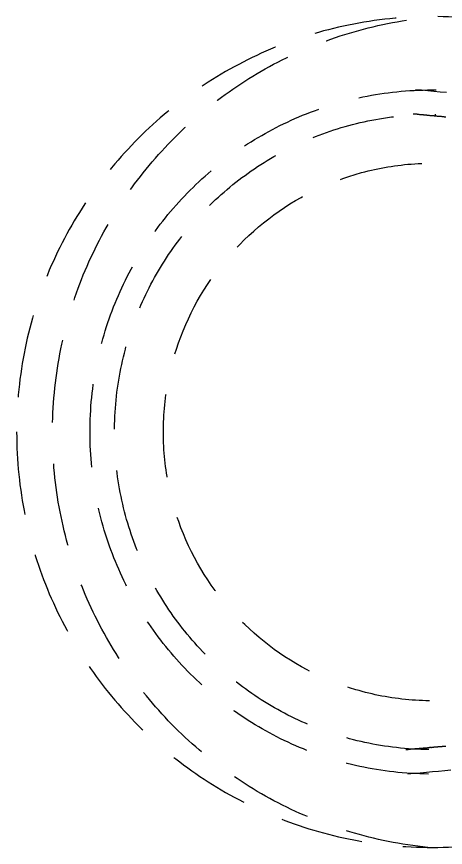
# Model space of a CAD drawing. Extents: x 11477420 to 23072185, y -28506554 to -14238804.
# Drawn here: x 11485356.1 to 11485562.3, y -14321141.2 to -14320741.2 of the extents above; entities that cross this region are included whole.
import ezdxf

# ---------------------------------------------------------------- set-up
doc = ezdxf.new("R2010")
doc.units = 0
doc.header["$LTSCALE"] = 50
doc.header["$MEASUREMENT"] = 0
doc.linetypes.add('DH-HID2', pattern=[1.2, 0.8, -0.4])
doc.layers.get('0').update_dxf_attribs({"linetype": 'CONTINUOUS'})
doc.layers.add('FU-FURM', color=251, linetype='DH-HID2')

# ---------------------------------------------------------------- blocks, each defined once
blk = doc.blocks.new('dmlwk2')
at = {"layer": 'FU-FURM'}
for points in [[(391142.42, 35197.86, 0), (391142.72, 35200.86, 0), (391143.02, 35203.86, 0), (391143.32, 35206.76, 0), (391143.62, 35209.76, 0), (391143.92, 35212.66, 0), (391144.22, 35215.66, 0), (391144.52, 35218.56, 0)], [(391470.62, 35212.76, 0), (391470.82, 35209.76, 0), (391471.12, 35206.76, 0), (391471.32, 35203.86, 0), (391471.62, 35200.86, 0), (391471.82, 35197.86, 0)], [(391154.12, 35196.76, 0), (391154.12, 35196.96, 0), (391154.22, 35197.16, 0), (391154.22, 35197.46, 0), (391154.22, 35197.66, 0), (391154.22, 35197.86, 0), (391154.32, 35198.06, 0), (391154.32, 35198.36, 0), (391154.32, 35198.56, 0), (391154.32, 35198.76, 0), (391154.32, 35198.96, 0), (391154.42, 35199.26, 0), (391154.42, 35199.46, 0), (391154.42, 35199.66, 0), (391154.42, 35199.86, 0), (391154.52, 35200.16, 0), (391154.52, 35200.36, 0), (391154.52, 35200.56, 0), (391154.52, 35200.76, 0), (391154.52, 35201.06, 0), (391154.62, 35201.26, 0), (391154.62, 35201.46, 0), (391154.62, 35201.66, 0), (391154.62, 35201.96, 0), (391154.62, 35202.16, 0), (391154.72, 35202.36, 0), (391154.72, 35202.56, 0), (391154.72, 35202.86, 0), (391154.72, 35203.06, 0), (391154.82, 35203.26, 0), (391154.82, 35203.46, 0), (391154.82, 35203.66, 0), (391154.82, 35203.96, 0), (391154.82, 35204.16, 0), (391154.92, 35204.36, 0), (391154.92, 35204.56, 0), (391154.92, 35204.86, 0), (391154.92, 35205.06, 0), (391155.02, 35205.26, 0), (391155.02, 35205.46, 0), (391155.02, 35205.76, 0), (391155.02, 35205.96, 0), (391155.02, 35206.16, 0), (391155.12, 35206.36, 0), (391155.12, 35206.66, 0), (391155.12, 35206.86, 0), (391155.12, 35207.06, 0), (391155.22, 35207.26, 0), (391155.22, 35207.46, 0), (391155.22, 35207.76, 0), (391155.22, 35207.96, 0), (391155.22, 35208.16, 0), (391155.32, 35208.36, 0), (391155.32, 35208.66, 0), (391155.32, 35208.86, 0), (391155.32, 35209.06, 0), (391155.42, 35209.26, 0), (391155.42, 35209.56, 0), (391155.42, 35209.76, 0), (391155.42, 35209.96, 0), (391155.42, 35210.16, 0), (391155.52, 35210.36, 0), (391155.52, 35210.66, 0), (391155.52, 35210.86, 0), (391155.52, 35211.06, 0), (391155.62, 35211.26, 0), (391155.62, 35211.56, 0), (391155.62, 35211.76, 0), (391155.62, 35211.96, 0), (391155.62, 35212.16, 0), (391155.72, 35212.36, 0), (391155.72, 35212.66, 0), (391155.72, 35212.86, 0), (391155.72, 35213.06, 0), (391155.82, 35213.26, 0), (391155.82, 35213.46, 0), (391155.82, 35213.76, 0), (391155.82, 35213.96, 0), (391155.82, 35214.16, 0), (391155.92, 35214.36, 0), (391155.92, 35214.66, 0), (391155.92, 35214.86, 0), (391155.92, 35215.06, 0), (391156.02, 35215.26, 0), (391156.02, 35215.46, 0), (391156.02, 35215.76, 0), (391156.02, 35215.96, 0)], [(391458.82, 35212.56, 0), (391458.82, 35212.36, 0), (391458.82, 35212.16, 0), (391458.82, 35211.96, 0), (391458.92, 35211.76, 0), (391458.92, 35211.46, 0), (391458.92, 35211.26, 0), (391458.92, 35211.06, 0), (391458.92, 35210.86, 0), (391459.02, 35210.56, 0), (391459.02, 35210.36, 0), (391459.02, 35210.16, 0), (391459.02, 35209.96, 0), (391459.02, 35209.76, 0), (391459.12, 35209.46, 0), (391459.12, 35209.26, 0), (391459.12, 35209.06, 0), (391459.12, 35208.86, 0), (391459.12, 35208.56, 0), (391459.22, 35208.36, 0), (391459.22, 35208.16, 0), (391459.22, 35207.96, 0), (391459.22, 35207.66, 0), (391459.22, 35207.46, 0), (391459.22, 35207.26, 0), (391459.32, 35207.06, 0), (391459.32, 35206.76, 0), (391459.32, 35206.56, 0), (391459.32, 35206.36, 0), (391459.32, 35206.16, 0), (391459.42, 35205.96, 0), (391459.42, 35205.66, 0), (391459.42, 35205.46, 0), (391459.42, 35205.26, 0), (391459.42, 35205.06, 0), (391459.52, 35204.76, 0), (391459.52, 35204.56, 0), (391459.52, 35204.36, 0), (391459.52, 35204.16, 0), (391459.52, 35203.86, 0), (391459.52, 35203.66, 0), (391459.62, 35203.46, 0), (391459.62, 35203.26, 0), (391459.62, 35202.96, 0), (391459.62, 35202.76, 0), (391459.62, 35202.56, 0), (391459.72, 35202.36, 0), (391459.72, 35202.06, 0), (391459.72, 35201.86, 0), (391459.72, 35201.66, 0), (391459.72, 35201.46, 0), (391459.82, 35201.16, 0), (391459.82, 35200.96, 0), (391459.82, 35200.76, 0), (391459.82, 35200.56, 0), (391459.82, 35200.26, 0), (391459.82, 35200.06, 0), (391459.92, 35199.86, 0), (391459.92, 35199.66, 0), (391459.92, 35199.36, 0), (391459.92, 35199.16, 0), (391459.92, 35198.96, 0), (391460.02, 35198.76, 0), (391460.02, 35198.46, 0), (391460.02, 35198.26, 0), (391460.02, 35198.06, 0), (391460.02, 35197.86, 0), (391460.02, 35197.56, 0), (391460.12, 35197.36, 0), (391460.12, 35197.16, 0), (391460.12, 35196.96, 0)]]:
    blk.add_polyline3d(points, dxfattribs=at)
blk.add_circle((391307.15, 35207.88), 200, dxfattribs=at)
for centre, radius, start, end in [((391307.15, 35225.94), 200.81, 185.1609, 354.8391), ((391307.15, 35207.88), 164.71, 180, 0), ((391307.15, 35207.88), 152.94, 180, 0), ((391307.15, 35207.88), 129.41, 180, 0)]:
    blk.add_arc(centre, radius, start, end, dxfattribs=at)
blk = doc.blocks.new('flooor2')
at = {"layer": 'FU-FURM', "color": 8, "xscale": -1, "rotation": 269.3657560822887}
blk.add_blockref('dmlwk2', (11480418.79, -14672705.1), dxfattribs=at)

msp = doc.modelspace()

# ---------------------------------------------------------------- block references
msp.add_blockref('flooor2', (-34400, -39129.51))

doc.saveas('drawing.dxf')
